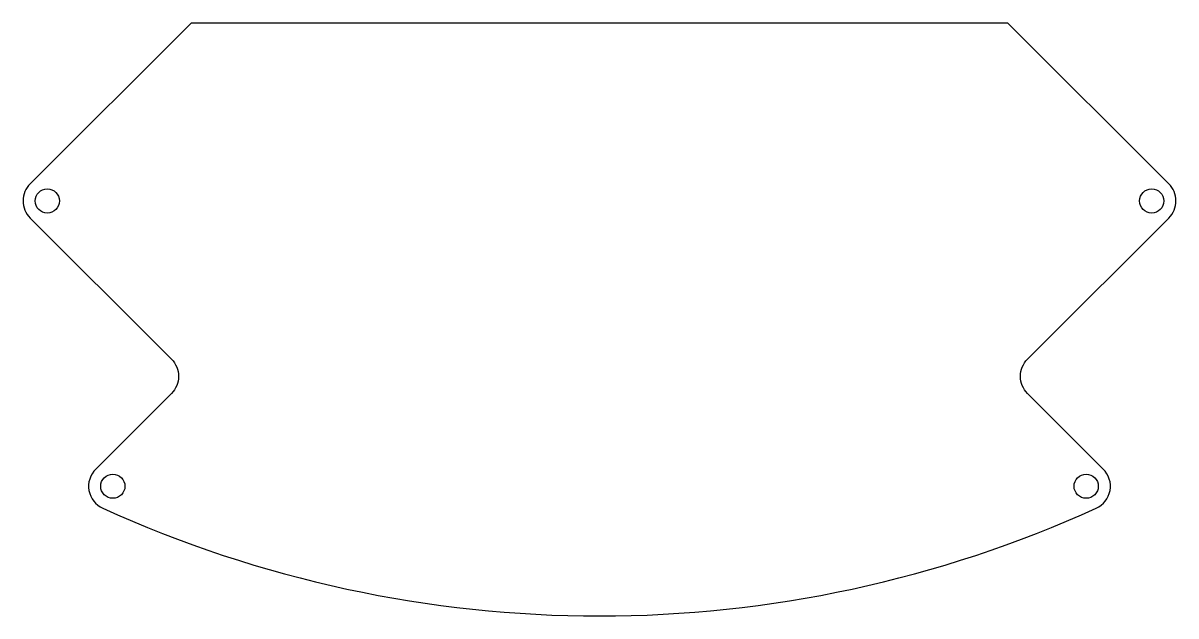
# Model space of a CAD drawing. Header units: inches. Extents: x -47.6 to 47.6, y 0 to 49.
import ezdxf

# ---------------------------------------------------------------- set-up
doc = ezdxf.new("R2010")
doc.units = ezdxf.units.IN
doc.header["$MEASUREMENT"] = 0
doc.layers.add('基板', color=4, linetype='Continuous')

msp = doc.modelspace()

# ---------------------------------------------------------------- linework, layer by layer
at = {"layer": '基板'}
msp.add_lwpolyline([(0, 49), (-33.737, 49), (-47.023, 35.714, 0.414214), (-47.023, 32.886), (-36.062, 21.925), (-35.355, 21.218, -0.414214), (-35.355, 18.39), (-41.61, 12.135, 0.523448), (-41.025, 8.9, 0.216949), (41.025, 8.9, 0.523448), (41.61, 12.135), (35.355, 18.39, -0.414214), (35.355, 21.218), (36.062, 21.925), (47.023, 32.886, 0.414214), (47.023, 35.714), (33.737, 49)], format="xyb", close=True, dxfattribs=at)
for centre in [(-45.608, 34.3), (45.608, 34.3), (-40.196, 10.721), (40.196, 10.721)]:
    msp.add_circle(centre, 1, dxfattribs=at)

doc.saveas('drawing.dxf')
